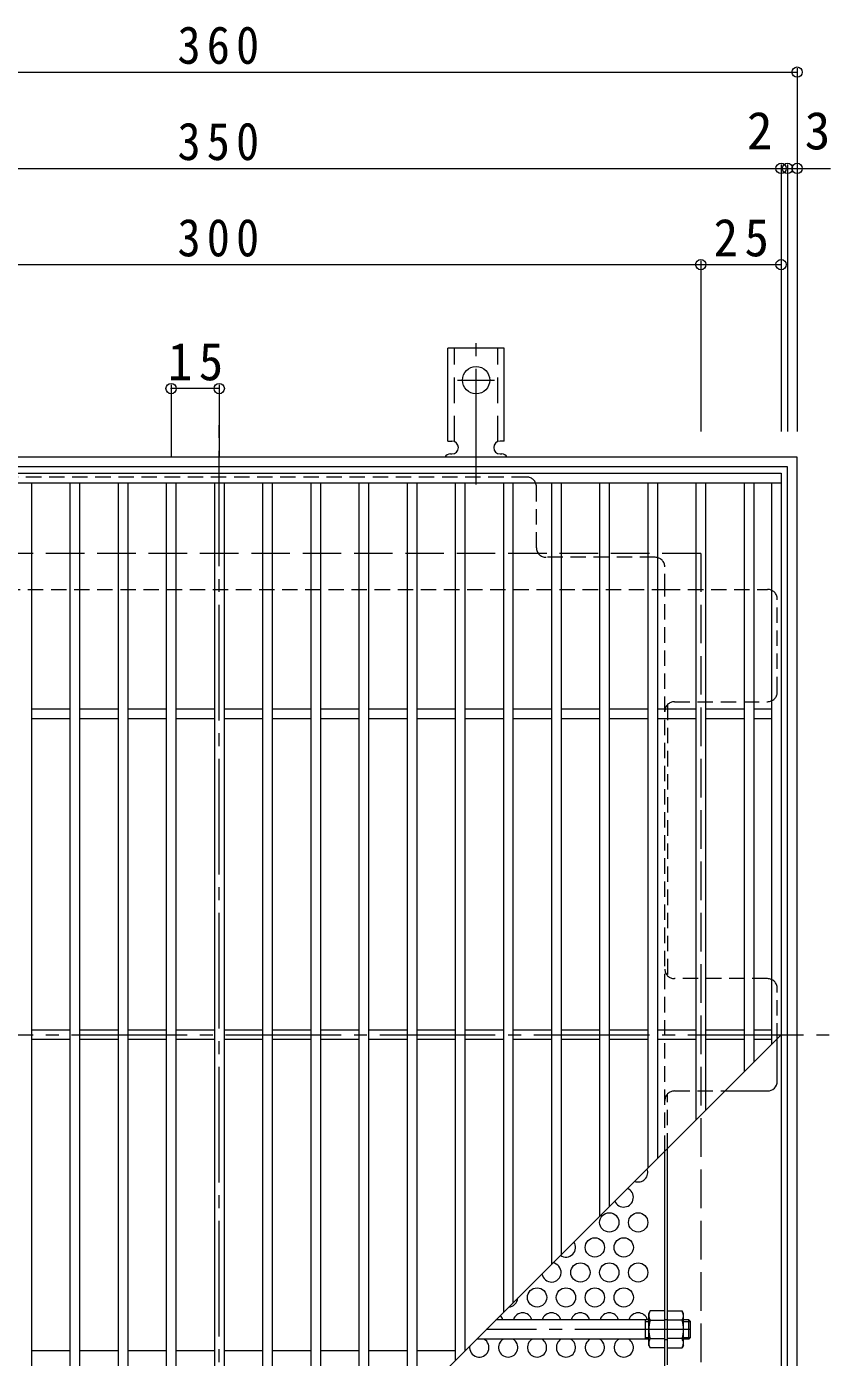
# Model space of a CAD drawing. Units: millimetres at full size, sheet at 1:4. Extents: x -838 to 1019, y -781 to 757.
# Drawn here: x -554.7 to -304.3, y 342.6 to 757.3 of the extents above; entities that cross this region are included whole.
import ezdxf
from ezdxf.enums import TextEntityAlignment as Align

# ---------------------------------------------------------------- set-up
doc = ezdxf.new("R2010")
doc.units = ezdxf.units.MM
doc.header["$LTSCALE"] = 4
doc.header["$PDMODE"] = 32
doc.header["$PDSIZE"] = 3.2
for name, pattern in [('CHAIN2', [12, 9, -1, 1, -1]), ('DASHED1', [1.8, 1.2, -0.6]), ('DASHED2', [3, 2, -1]), ('DASHED3', [4, 3, -1])]:
    doc.linetypes.add(name, pattern=pattern)
for name, color, linetype, lineweight in [('A-1', 3, 'Continuous', 9), ('A-2', 3, 'Continuous', 9), ('A-4', 7, 'Continuous', 9), ('A-6', 2, 'Continuous', 9), ('A-7', 2, 'Continuous', 9), ('A-9', 6, 'Continuous', 9), ('A-A', 3, 'Continuous', 9)]:
    doc.layers.add(name, color=color, linetype=linetype, lineweight=lineweight)
doc.styles.add('ＭＳ ゴシック', font='')
doc.styles.get('ＭＳ ゴシック').set_extended_font_data('MS Gothic')

msp = doc.modelspace()

# ---------------------------------------------------------------- linework, layer by layer
at = {"layer": 'A-1', "color": 2, "linetype": 'DASHED3'}
for q in [(-644.713, 593.162), (-344.713, 293.162)]:
    msp.add_line((-344.713, 593.162), q, dxfattribs=at)
at = {"layer": 'A-1'}
for p, q in [((-360.913, 354.359), (-408.516, 354.359)), ((-361.913, 348.359), (-361.913, 354.359)), ((-361.913, 353.859), (-360.913, 353.859)), ((-348.413, 354.359), (-350.113, 354.359)), ((-350.113, 353.859), (-347.913, 353.859)), ((-348.413, 348.359), (-348.413, 354.359)), ((-348.413, 354.359), (-347.913, 353.859)), ((-347.913, 348.859), (-347.913, 353.859)), ((-360.913, 348.359), (-414.516, 348.359)), ((-361.913, 348.859), (-360.913, 348.859)), ((-350.113, 348.859), (-347.913, 348.859)), ((-348.413, 348.359), (-350.113, 348.359)), ((-348.413, 348.359), (-347.913, 348.859))]:
    msp.add_line(p, q, dxfattribs=at)
at = {"layer": 'A-1', "linetype": 'CHAIN2'}
msp.add_line((-347.913, 351.359), (-411.516, 351.359), dxfattribs=at)
at = {"layer": 'A-1', "color": 2}
for points in [[(-674.713, 623.162), (-674.713, 263.162), (-314.713, 263.162), (-314.713, 623.162)], [(-671.713, 620.162), (-671.713, 266.162), (-317.713, 266.162), (-317.713, 620.162)]]:
    msp.add_lwpolyline(points, close=True, dxfattribs=at)
at = {"layer": 'A-2'}
for p, q in [((-669.713, 618.161), (-319.713, 618.161)), ((-319.713, 618.161), (-319.713, 268.161)), ((-669.713, 615.161), (-319.713, 615.161)), ((-553.213, 615.161), (-553.213, 271.161)), ((-541.213, 615.161), (-541.213, 271.161)), ((-538.213, 615.161), (-538.213, 271.161)), ((-526.213, 615.161), (-526.213, 271.161)), ((-523.213, 615.161), (-523.213, 271.161)), ((-511.213, 615.161), (-511.213, 271.161)), ((-508.213, 615.161), (-508.213, 271.161)), ((-496.213, 615.161), (-496.213, 271.161)), ((-493.213, 615.161), (-493.213, 271.161)), ((-481.213, 615.161), (-481.213, 281.662)), ((-478.213, 615.161), (-478.213, 284.662)), ((-466.213, 615.161), (-466.213, 296.662)), ((-463.213, 615.161), (-463.213, 299.662)), ((-451.213, 615.161), (-451.213, 311.662)), ((-448.213, 615.161), (-448.213, 314.662)), ((-436.213, 615.161), (-436.213, 326.662)), ((-433.213, 615.161), (-433.213, 329.662)), ((-421.213, 615.161), (-421.213, 341.662)), ((-418.213, 615.161), (-418.213, 344.662)), ((-406.213, 615.161), (-406.213, 356.662)), ((-403.213, 615.161), (-403.213, 359.662)), ((-391.213, 615.161), (-391.213, 371.662)), ((-388.213, 615.161), (-388.213, 374.662)), ((-376.213, 615.161), (-376.213, 386.662)), ((-373.213, 615.161), (-373.213, 389.662)), ((-361.213, 615.161), (-361.213, 401.662)), ((-358.213, 615.161), (-358.213, 404.662)), ((-346.213, 615.161), (-346.213, 416.662)), ((-343.213, 615.161), (-343.213, 419.662)), ((-331.213, 615.161), (-331.213, 431.662)), ((-328.213, 615.161), (-328.213, 434.662)), ((-322.713, 615.161), (-322.713, 440.162)), ((-541.213, 544.661), (-553.213, 544.661)), ((-526.213, 544.661), (-538.213, 544.661)), ((-511.213, 544.661), (-523.213, 544.661)), ((-496.213, 544.661), (-508.213, 544.661)), ((-481.213, 544.661), (-493.213, 544.661)), ((-466.213, 544.661), (-478.213, 544.661)), ((-451.213, 544.661), (-463.213, 544.661)), ((-436.213, 544.661), (-448.213, 544.661)), ((-421.213, 544.661), (-433.213, 544.661)), ((-406.213, 544.661), (-418.213, 544.661)), ((-391.213, 544.661), (-403.213, 544.661)), ((-376.213, 544.661), (-388.213, 544.661)), ((-361.213, 544.661), (-373.213, 544.661)), ((-346.213, 544.661), (-358.213, 544.661)), ((-331.213, 544.661), (-343.213, 544.661)), ((-322.713, 544.661), (-328.213, 544.661)), ((-541.213, 541.661), (-553.213, 541.661)), ((-526.213, 541.661), (-538.213, 541.661)), ((-511.213, 541.661), (-523.213, 541.661)), ((-496.213, 541.661), (-508.213, 541.661)), ((-481.213, 541.661), (-493.213, 541.661)), ((-466.213, 541.661), (-478.213, 541.661)), ((-451.213, 541.661), (-463.213, 541.661)), ((-436.213, 541.661), (-448.213, 541.661)), ((-421.213, 541.661), (-433.213, 541.661)), ((-406.213, 541.661), (-418.213, 541.661)), ((-391.213, 541.661), (-403.213, 541.661)), ((-376.213, 541.661), (-388.213, 541.661)), ((-361.213, 541.661), (-373.213, 541.661)), ((-346.213, 541.661), (-358.213, 541.661)), ((-331.213, 541.661), (-343.213, 541.661)), ((-322.713, 541.661), (-328.213, 541.661)), ((-541.213, 444.661), (-553.213, 444.661)), ((-526.213, 444.661), (-538.213, 444.661)), ((-511.213, 444.661), (-523.213, 444.661)), ((-496.213, 444.661), (-508.213, 444.661)), ((-481.213, 444.661), (-493.213, 444.661)), ((-466.213, 444.661), (-478.213, 444.661)), ((-451.213, 444.661), (-463.213, 444.661)), ((-436.213, 444.661), (-448.213, 444.661)), ((-421.213, 444.661), (-433.213, 444.661)), ((-406.213, 444.661), (-418.213, 444.661)), ((-391.213, 444.661), (-403.213, 444.661)), ((-376.213, 444.661), (-388.213, 444.661)), ((-361.213, 444.661), (-373.213, 444.661)), ((-346.213, 444.661), (-358.213, 444.661)), ((-331.213, 444.661), (-343.213, 444.661)), ((-322.713, 444.661), (-328.213, 444.661)), ((-541.213, 441.661), (-553.213, 441.661)), ((-526.213, 441.661), (-538.213, 441.661)), ((-511.213, 441.661), (-523.213, 441.661)), ((-496.213, 441.661), (-508.213, 441.661)), ((-494.713, 268.162), (-319.713, 443.162)), ((-481.213, 441.661), (-493.213, 441.661)), ((-466.213, 441.661), (-478.213, 441.661)), ((-451.213, 441.661), (-463.213, 441.661)), ((-436.213, 441.661), (-448.213, 441.661)), ((-421.213, 441.661), (-433.213, 441.661)), ((-406.213, 441.661), (-418.213, 441.661)), ((-391.213, 441.661), (-403.213, 441.661)), ((-376.213, 441.661), (-388.213, 441.661)), ((-361.213, 441.661), (-373.213, 441.661)), ((-346.213, 441.661), (-358.213, 441.661)), ((-331.213, 441.661), (-343.213, 441.661)), ((-322.713, 441.661), (-328.213, 441.661)), ((-541.213, 344.661), (-553.213, 344.661)), ((-526.213, 344.661), (-538.213, 344.661)), ((-511.213, 344.661), (-523.213, 344.661)), ((-496.213, 344.661), (-508.213, 344.661)), ((-481.213, 344.661), (-493.213, 344.661)), ((-466.213, 344.661), (-478.213, 344.661)), ((-451.213, 344.661), (-463.213, 344.661)), ((-436.213, 344.661), (-448.213, 344.661)), ((-421.213, 344.661), (-433.213, 344.661))]:
    msp.add_line(p, q, dxfattribs=at)
at = {"layer": 'A-4'}
for p, q in [((-674.713, 743.162), (-314.713, 743.162)), ((-314.713, 744.362), (-314.713, 631.162)), ((-319.713, 714.362), (-319.713, 631.162)), ((-317.713, 714.362), (-317.713, 631.162)), ((-669.713, 713.162), (-319.713, 713.162)), ((-319.713, 713.162), (-317.713, 713.162)), ((-317.713, 713.162), (-314.713, 713.162)), ((-314.713, 713.162), (-304.346, 713.162)), ((-344.713, 684.362), (-344.713, 631.162)), ((-644.713, 683.162), (-344.713, 683.162)), ((-344.713, 683.162), (-319.713, 683.162)), ((-509.713, 645.735), (-509.713, 623.161)), ((-494.713, 644.535), (-509.713, 644.535)), ((-494.713, 645.735), (-494.713, 623.161))]:
    msp.add_line(p, q, dxfattribs=at)
for p in [(-314.713, 743.162), (-319.713, 713.162), (-317.713, 713.162), (-314.713, 713.162), (-344.713, 683.162), (-319.713, 683.162), (-509.713, 644.535), (-494.713, 644.535), (-494.713, 644.535)]:
    msp.add_point(p, dxfattribs=at)
at = {"layer": 'A-6'}
for centre in [(-373.213, 384.705), (-364.213, 384.705), (-377.713, 376.911), (-368.713, 376.911), (-382.213, 369.117), (-373.213, 369.117), (-364.213, 369.117), (-395.713, 361.323), (-386.713, 361.323), (-377.713, 361.323), (-368.713, 361.323)]:
    msp.add_circle(centre, 3, dxfattribs=at)
for centre, start, end in [((-364.213, 400.294), 247.61807, 22.38193), ((-368.713, 392.5), 201.92906, 68.07094), ((-386.713, 376.911), 235.16802, 34.83198), ((-391.213, 369.117), 188.13571, 81.86429), ((-404.713, 361.323), 273.15408, 356.84592), ((-409.213, 353.529), 16.06405, 46.80601), ((-400.213, 353.529), 16.06405, 163.93595), ((-391.213, 353.529), 16.06405, 163.93595), ((-382.213, 353.529), 16.06405, 163.93595), ((-373.213, 353.529), 16.06405, 163.93595), ((-364.213, 353.529), 16.06405, 163.93595), ((-413.713, 345.734), 171.10167, 61.01989), ((-404.713, 345.734), 118.98011, 61.01989), ((-395.713, 345.734), 118.98011, 61.01989), ((-386.713, 345.734), 118.98011, 61.01989), ((-377.713, 345.734), 118.98011, 61.01989), ((-368.713, 345.734), 118.98011, 61.01989)]:
    msp.add_arc(centre, 3, start, end, dxfattribs=at)
at = {"layer": 'A-7', "linetype": 'CHAIN2'}
for p, q in [((-494.713, 253.162), (-494.713, 633.162)), ((-684.713, 443.162), (-304.713, 443.162))]:
    msp.add_line(p, q, dxfattribs=at)
at = {"layer": 'A-7', "linetype": 'DASHED1'}
for p, q in [((-398.914, 616.966), (-590.512, 616.966)), ((-395.914, 594.966), (-395.914, 613.966)), ((-358.913, 591.966), (-392.914, 591.966)), ((-355.913, 581.966), (-355.913, 588.966)), ((-633.513, 581.966), (-355.913, 581.966)), ((-355.913, 581.966), (-323.909, 581.966)), ((-355.913, 406.962), (-355.913, 581.966)), ((-320.909, 549.965), (-320.909, 578.966)), ((-355.113, 546.009), (-355.113, 461.623)), ((-352.913, 546.965), (-323.909, 546.965)), ((-323.909, 460.663), (-352.913, 460.663)), ((-320.909, 441.966), (-320.909, 457.663)), ((-355.113, 407.762), (-355.113, 424.701)), ((-352.913, 425.662), (-337.213, 425.662)), ((-355.113, 354.359), (-355.913, 354.359)), ((-355.113, 348.159), (-355.913, 348.159))]:
    msp.add_line(p, q, dxfattribs=at)
at = {"layer": 'A-7'}
for p, q in [((-320.909, 428.662), (-320.909, 441.966)), ((-337.213, 425.662), (-323.909, 425.662)), ((-355.913, 297.359), (-355.913, 406.962)), ((-355.113, 340.32), (-355.113, 407.762))]:
    msp.add_line(p, q, dxfattribs=at)
at = {"layer": 'A-7', "linetype": 'DASHED1'}
for centre, start, end in [((-398.914, 613.966), 0, 90), ((-392.914, 594.966), 180, 270), ((-358.913, 588.966), 0, 90), ((-323.909, 578.966), 0, 90), ((-323.909, 549.965), 270, 0), ((-352.913, 543.965), 90, 180), ((-352.913, 463.663), 180, 270), ((-323.909, 457.663), 0, 90), ((-352.913, 422.662), 90, 180)]:
    msp.add_arc(centre, 3, start, end, dxfattribs=at)
at = {"layer": 'A-7'}
msp.add_arc((-323.909, 428.662), 3, 270, 0, dxfattribs=at)
at = {"layer": 'A-9', "color": 2}
for p, q in [((-360.913, 356.359), (-360.48, 357.109)), ((-355.913, 357.109), (-360.48, 357.109)), ((-355.913, 345.609), (-355.913, 357.109)), ((-355.113, 345.609), (-355.113, 357.109)), ((-355.113, 357.109), (-350.546, 357.109)), ((-350.113, 356.359), (-350.546, 357.109)), ((-360.913, 346.359), (-360.913, 356.359)), ((-360.48, 354.222), (-355.913, 354.222)), ((-350.546, 354.222), (-355.113, 354.222)), ((-350.113, 346.359), (-350.113, 356.359)), ((-360.48, 348.495), (-355.913, 348.495)), ((-350.546, 348.495), (-355.113, 348.495)), ((-360.913, 346.359), (-360.48, 345.609)), ((-355.913, 345.609), (-360.48, 345.609)), ((-355.113, 345.609), (-350.546, 345.609)), ((-350.113, 346.359), (-350.546, 345.609))]:
    msp.add_line(p, q, dxfattribs=at)
for centre, radius, start, end in [((-357.631, 355.464), 3.29, 149.99998, 176.07924), ((-353.395, 355.464), 3.29, 3.92076, 30.00002), ((-358.178, 355.699), 2.735, 180.2103, 212.68507), ((-351.23, 351.359), 9.683, 162.79973, 197.20026), ((-352.848, 355.699), 2.735, 327.31493, 359.7897), ((-359.796, 351.359), 9.683, 342.79974, 17.20027), ((-358.178, 347.019), 2.735, 147.31491, 179.78969), ((-352.848, 347.019), 2.735, 0.21031, 32.68509), ((-357.631, 347.253), 3.29, 183.92075, 210), ((-353.395, 347.253), 3.29, 330, 356.07925)]:
    msp.add_arc(centre, radius, start, end, dxfattribs=at)
at = {"layer": 'A-A', "color": 7, "linetype": 'CHAIN2'}
for p, q in [((-414.713, 614.694), (-414.713, 662.095)), ((-420.489, 647.162), (-408.937, 647.162))]:
    msp.add_line(p, q, dxfattribs=at)
at = {"layer": 'A-A'}
for p, q in [((-423.463, 628.162), (-423.463, 657.162)), ((-405.963, 657.162), (-423.463, 657.162)), ((-405.963, 628.162), (-405.963, 657.162)), ((-423.463, 628.162), (-422.213, 628.162)), ((-405.963, 628.162), (-407.213, 628.162)), ((-422.713, 624.162), (-422.213, 624.162)), ((-407.218, 624.162), (-406.705, 624.162))]:
    msp.add_line(p, q, dxfattribs=at)
at = {"layer": 'A-A', "linetype": 'DASHED2'}
for p, q in [((-421.463, 628.017), (-421.463, 657.162)), ((-407.963, 628.017), (-407.963, 657.162))]:
    msp.add_line(p, q, dxfattribs=at)
at = {"layer": 'A-A'}
msp.add_circle((-414.713, 647.162), 4.25, dxfattribs=at)
for centre, start, end in [((-422.213, 626.162), 270, 90), ((-407.213, 626.162), 90, 269.86671), ((-422.713, 622.162), 90.27597, 150.00049), ((-406.713, 622.162), 29.99928, 89.75838)]:
    msp.add_arc(centre, 2, start, end, dxfattribs=at)

# ---------------------------------------------------------------- texts
at = {"layer": 'A-4', "color": 2, "style": 'ＭＳ ゴシック'}
for s, p in [('2', (-330.338, 715.562)), ('3', (-312.346, 715.562))]:
    msp.add_text(s, height=11.73, dxfattribs=at).set_placement(p, align=Align.BOTTOM_LEFT)
at = {"layer": 'A-4', "color": 2, "char_height": 11.73, "attachment_point": 7, "style": 'ＭＳ ゴシック'}
for s, insert in [('\\T1.27;\\W0.9;360', (-507.713, 745.562)), ('\\T1.27;\\W0.9;350', (-507.713, 715.562)), ('\\T1.27;\\W0.9;300', (-507.713, 685.562)), ('\\T1.27;\\W0.95;25', (-340.713, 685.562)), ('\\T1.27;\\W0.95;15', (-510.713, 646.935))]:
    msp.add_mtext(s, dxfattribs=dict(at, insert=insert))

doc.saveas('drawing.dxf')
